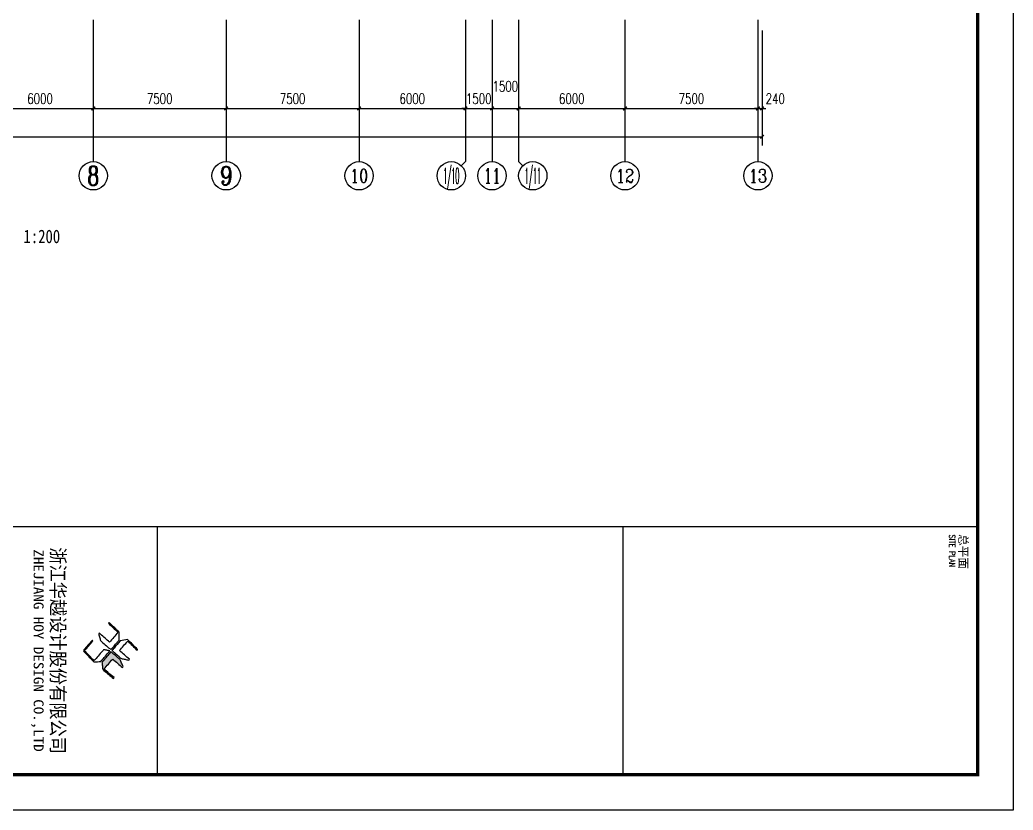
# Model space of a CAD drawing. Extents: x 14095202 to 14511487, y -1430609 to -90420.
# Drawn here: x 14450447 to 14506487, y -1027920 to -983320 of the extents above; entities that cross this region are included whole.
import ezdxf
from ezdxf.enums import TextEntityAlignment as Align

# ---------------------------------------------------------------- set-up
doc = ezdxf.new("R2010")
doc.units = 0
doc.header["$LTSCALE"] = 1000
doc.header["$MEASUREMENT"] = 0
for name, color, linetype in [('AXIS', 3, 'Continuous'), ('AXIS_TEXT', 7, 'Continuous'), ('PUB_TEXT', 7, 'Continuous'), ('PUB_TITLE', 4, 'Continuous'), ('TK', 4, 'Continuous')]:
    doc.layers.add(name, color=color, linetype=linetype)
doc.styles.add('_TCH_AXIS', font='COMPLEX', dxfattribs={"bigfont": 'GBCBIG'})
doc.styles.add('_TCH_DIM_T3', font='SIMPLEX', dxfattribs={"width": 0.705882, "bigfont": 'GBCBIG'})
doc.styles.add('COMPLEX', font='COMPLEX')
doc.styles.add('HT', font='simhei.ttf', dxfattribs={"width": 0.8})
doc.styles.add('ROMANS', font='romans', dxfattribs={"width": 0.65, "height": 231.275})
doc.styles.add('YAYA', font='', dxfattribs={"width": 0.8, "height": 1})
doc.styles.add('图签宋体', font='', dxfattribs={"height": 300})
doc.styles.add('图签黑体', font='simhei.ttf', dxfattribs={"height": 550})
doc.styles.get('YAYA').set_extended_font_data('SimSun')
doc.styles.get('图签宋体').set_extended_font_data('NSimSun')
doc.dimstyles.new('_TCH_ARCH&&200', dxfattribs={"dimtxt": 595, "dimasz": 200, "dimexe": 500, "dimexo": 600, "dimgap": 252.5, "dimtad": 1, "dimdec": 0, "dimzin": 0, "dimdsep": 46, "dimtxsty": '_TCH_DIM_T3', "dimblk": 'ARCHTICK', "dimcen": 0.09, "dimclrt": 7, "dimazin": 2, "dimtfac": 1, "dimtdec": 0, "dimtix": 1, "dimtmove": 2, "dimatfit": 3, "dimfxl": 0, "dimtolj": 1, "dimtzin": 0, "dimarcsym": 0})

# ---------------------------------------------------------------- blocks, each defined once
blk = doc.blocks.new('A$C053D6479')
at = {"layer": 'PUB_TITLE'}
h = blk.add_hatch(color=256, dxfattribs=at)
h.dxf.hatch_style = 1
edge = h.paths.add_edge_path()
edge.add_spline(control_points=[(1026, 827), (1105, 920), (1188, 1008), (1266, 1102)], knot_values=[13, 13, 13, 13, 14, 14, 14, 14], degree=3, periodic=0)
edge.add_spline(control_points=[(1266, 1102), (1258, 1111), (1249, 1119), (1239, 1116)], knot_values=[12, 12, 12, 12, 13, 13, 13, 13], degree=3, periodic=0)
edge.add_spline(control_points=[(1239, 1116), (1210, 1107), (1179, 1092), (1144, 1077)], knot_values=[11, 11, 11, 11, 12, 12, 12, 12], degree=3, periodic=0)
edge.add_spline(control_points=[(1144, 1077), (1109, 1063), (1069, 1053), (1047, 1038)], knot_values=[10, 10, 10, 10, 11, 11, 11, 11], degree=3, periodic=0)
edge.add_spline(control_points=[(1047, 1038), (1028, 1026), (1007, 992), (991, 972)], knot_values=[9, 9, 9, 9, 10, 10, 10, 10], degree=3, periodic=0)
edge.add_spline(control_points=[(991, 972), (942, 913), (899, 868), (849, 810)], knot_values=[8, 8, 8, 8, 9, 9, 9, 9], degree=3, periodic=0)
edge.add_spline(control_points=[(849, 810), (842, 801), (822, 776), (822, 775)], knot_values=[7, 7, 7, 7, 8, 8, 8, 8], degree=3, periodic=0)
edge.add_spline(control_points=[(822, 775), (823, 771), (848, 752), (859, 744)], knot_values=[6, 6, 6, 6, 7, 7, 7, 7], degree=3, periodic=0)
edge.add_spline(control_points=[(859, 744), (949, 670), (1035, 592), (1122, 521)], knot_values=[5, 5, 5, 5, 6, 6, 6, 6], degree=3, periodic=0)
edge.add_spline(control_points=[(1122, 521), (1153, 527), (1185, 530), (1217, 533)], knot_values=[4, 4, 4, 4, 5, 5, 5, 5], degree=3, periodic=0)
edge.add_spline(control_points=[(1217, 533), (1246, 535), (1293, 532), (1316, 542)], knot_values=[3, 3, 3, 3, 4, 4, 4, 4], degree=3, periodic=0)
edge.add_spline(control_points=[(1316, 542), (1327, 547), (1338, 565), (1349, 579)], knot_values=[2, 2, 2, 2, 3, 3, 3, 3], degree=3, periodic=0)
edge.add_spline(control_points=[(1349, 579), (1423, 670), (1507, 759), (1572, 848)], knot_values=[1, 1, 1, 1, 2, 2, 2, 2], degree=3, periodic=0)
edge.add_spline(control_points=[(1572, 848), (1564, 852), (1561, 861), (1551, 862)], knot_values=[0, 0, 0, 0, 1, 1, 1, 1], degree=3, periodic=0)
edge.add_spline(control_points=[(1551, 862), (1469, 769), (1393, 671), (1310, 579)], knot_values=[15, 15, 15, 15, 16, 16, 16, 16], degree=3, periodic=0)
edge.add_spline(control_points=[(1310, 579), (1216, 662), (1118, 742), (1026, 827)], knot_values=[14, 14, 14, 14, 15, 15, 15, 15], degree=3, periodic=0)
at = {"layer": 'TK'}
for points, knots in [([(1031, 1298), (1066, 1286), (1054, 1262), (1045, 1224), (1036, 1188), (1031, 1158), (1024, 1121), (1020, 1104), (1017, 1085), (1012, 1071), (1004, 1052), (976, 1026), (956, 1003), (906, 946), (866, 899), (814, 839), (806, 829), (789, 806), (787, 806), (777, 804), (728, 856), (719, 864), (651, 922), (580, 978), (514, 1036), (509, 1106), (488, 1176), (479, 1247), (570, 1343), (663, 1436), (758, 1526), (764, 1523), (768, 1518), (774, 1515), (693, 1422), (599, 1343), (520, 1249), (607, 1171), (698, 1096), (789, 1021), (874, 1109), (950, 1206), (1031, 1298)], [0, 0, 0, 0, 1, 1, 1, 2, 2, 2, 3, 3, 3, 4, 4, 4, 5, 5, 5, 6, 6, 6, 7, 7, 7, 8, 8, 8, 9, 9, 9, 10, 10, 10, 11, 11, 11, 12, 12, 12, 13, 13, 13, 14, 14, 14, 14]), ([(555, 949), (624, 891), (699, 833), (760, 773), (689, 691), (614, 604), (539, 517), (529, 505), (516, 487), (506, 482), (492, 475), (469, 472), (452, 467), (416, 456), (383, 448), (342, 438), (323, 433), (297, 422), (293, 440), (291, 452), (313, 470), (322, 480), (400, 566), (477, 652), (553, 736), (460, 815), (366, 894), (270, 970), (183, 883), (101, 791), (16, 703), (-18, 714), (9, 735), (28, 755), (103, 838), (192, 930), (266, 1005), (319, 1009), (387, 1005), (442, 1007), (456, 1008), (472, 1011), (485, 1007), (507, 1000), (534, 967), (555, 949)], [0, 0, 0, 0, 1, 1, 1, 2, 2, 2, 3, 3, 3, 4, 4, 4, 5, 5, 5, 6, 6, 6, 7, 7, 7, 8, 8, 8, 9, 9, 9, 10, 10, 10, 11, 11, 11, 12, 12, 12, 13, 13, 13, 14, 14, 14, 15, 15, 15, 15]), ([(1551, 862), (1561, 861), (1564, 852), (1572, 848), (1507, 759), (1423, 670), (1349, 579), (1338, 565), (1327, 547), (1316, 542), (1293, 532), (1246, 535), (1217, 533), (1185, 530), (1153, 527), (1122, 521), (1035, 592), (949, 670), (859, 744), (848, 752), (823, 771), (822, 775), (822, 776), (842, 801), (849, 810), (899, 868), (942, 913), (991, 972), (1007, 992), (1028, 1026), (1047, 1038), (1069, 1053), (1109, 1063), (1144, 1077), (1179, 1092), (1210, 1107), (1239, 1116), (1249, 1119), (1258, 1111), (1266, 1102), (1188, 1008), (1105, 920), (1026, 827), (1118, 742), (1216, 662), (1310, 579), (1393, 671), (1469, 769), (1551, 862)], [0, 0, 0, 0, 1, 1, 1, 2, 2, 2, 3, 3, 3, 4, 4, 4, 5, 5, 5, 6, 6, 6, 7, 7, 7, 8, 8, 8, 9, 9, 9, 10, 10, 10, 11, 11, 11, 12, 12, 12, 13, 13, 13, 14, 14, 14, 15, 15, 15, 16, 16, 16, 16]), ([(1097, 490), (1100, 425), (1106, 361), (1107, 294), (1018, 207), (925, 121), (830, 33), (818, 21), (800, 0), (787, 0), (768, -1), (725, 49), (712, 60), (662, 103), (616, 143), (568, 186), (545, 207), (518, 224), (499, 250), (501, 259), (511, 261), (516, 267), (609, 192), (696, 111), (785, 33), (883, 118), (977, 208), (1070, 298), (992, 373), (892, 456), (803, 534), (791, 544), (768, 561), (766, 569), (761, 588), (776, 634), (780, 655), (785, 690), (788, 721), (795, 746), (897, 661), (998, 576), (1097, 490)], [0, 0, 0, 0, 1, 1, 1, 2, 2, 2, 3, 3, 3, 4, 4, 4, 5, 5, 5, 6, 6, 6, 7, 7, 7, 8, 8, 8, 9, 9, 9, 10, 10, 10, 11, 11, 11, 12, 12, 12, 13, 13, 13, 14, 14, 14, 14])]:
    blk.add_open_spline(points, degree=3, knots=knots, dxfattribs=at)
blk = doc.blocks.new('GeYuanFrame_66427483', base_point=(20.09, 4.53))
at = {"layer": 'TK'}
blk.add_lwpolyline([(20.09, 4.53), (20.09, 598.53), (1071.09, 598.53), (1071.09, 4.53)], close=True, dxfattribs=at)
at = {"layer": 'TK', "const_width": 1}
blk.add_lwpolyline([(45.09, 588.53), (1061.09, 588.53), (1061.09, 14.53), (45.09, 14.53)], close=True, dxfattribs=at)
at = {"layer": 'TK'}
for points, const_width in [([(991.09, 588.53), (991.09, 14.53)], 0.4), ([(991.09, 488.5), (1061.09, 488.5)], 0.35), ([(991.09, 357.14), (1061.09, 357.14)], 0.35)]:
    blk.add_lwpolyline(points, dxfattribs=dict(at, const_width=const_width))
at = {"layer": 'PUB_TITLE', "xscale": 0.01000000000021828, "yscale": 0.01000000000021828, "zscale": 0.01}
blk.add_blockref('A$C053D6479', (1018.19, 336.27), dxfattribs=at)
at = {"layer": 'TK', "style": '图签宋体'}
blk.add_text('总平面', height=2.4, dxfattribs=at).set_placement((993.23, 583.28))
at = {"layer": 'TK', "style": 'ROMANS', "width": 0.76}
blk.add_text('SITE PLAN', height=1.697, dxfattribs=at).set_placement((993.35, 580.49))
at = {"layer": 'TK'}
for s, height, style, width, p in [('浙江华越设计股份有限公司', 3.96, 'HT', 0.9, (1026.07, 329.16)), ('ZHEJIANG HOY DESIGN CO.,LTD', 2.8, '图签黑体', 1.11, (1026.06, 323.29))]:
    blk.add_text(s, height=height, dxfattribs=dict(at, style=style, width=width)).set_placement(p, align=Align.MIDDLE)
blk = doc.blocks.new('_AXISO')
blk.add_circle((0, 0), 0.5)
at = {"layer": 'AXIS_TEXT', "style": 'COMPLEX', "width": 1.041667}
blk.add_attdef('A', text='', height=0.56, dxfattribs=at).set_placement((-0.25, -0.28), (0.25, -0.28), align=Align.FIT)
blk = doc.blocks.new('_ArchTick')
at = {"color": 0, "linetype": 'ByBlock', "const_width": 0.4}
blk.add_lwpolyline([(-0.5, -0.5), (0.5, 0.5)], dxfattribs=at)
blk = doc.blocks.new('*D718')
at = {"layer": 'AXIS', "color": 0, "lineweight": -2}
for p, q in [((14401847, -983920), (14401847, -990420)), ((14492327, -983920), (14492327, -990420)), ((14401847, -989920), (14492327, -989920))]:
    blk.add_line(p, q, dxfattribs=at)
at = {"layer": 'Defpoints', "color": 0}
for p in [(14401847, -983320), (14492327, -983320), (14492327, -989920)]:
    blk.add_point(p, dxfattribs=at)
at = {"layer": 'AXIS', "color": 0, "lineweight": -2, "xscale": 200, "yscale": 200, "zscale": 200, "rotation": 180}
blk.add_blockref('_ArchTick', (14401847, -989920), dxfattribs=at)
at = {"layer": 'AXIS', "color": 0, "lineweight": -2, "xscale": 200, "yscale": 200, "zscale": 200}
blk.add_blockref('_ArchTick', (14492327, -989920), dxfattribs=at)
at = {"layer": 'AXIS', "color": 7, "insert": (14447087, -989370), "char_height": 595, "attachment_point": 5, "style": '_TCH_DIM_T3'}
blk.add_mtext('\\A1;90480', dxfattribs=at)
blk = doc.blocks.new('*D730')
at = {"layer": 'AXIS', "color": 0, "lineweight": -2}
for p, q in [((14448587, -983920), (14448587, -988820)), ((14454587, -983920), (14454587, -988820)), ((14448587, -988320), (14454587, -988320))]:
    blk.add_line(p, q, dxfattribs=at)
at = {"layer": 'Defpoints', "color": 0}
for p in [(14448587, -983320), (14454587, -983320), (14454587, -988320)]:
    blk.add_point(p, dxfattribs=at)
at = {"layer": 'AXIS', "color": 0, "lineweight": -2, "xscale": 200, "yscale": 200, "zscale": 200, "rotation": 180}
blk.add_blockref('_ArchTick', (14448587, -988320), dxfattribs=at)
at = {"layer": 'AXIS', "color": 0, "lineweight": -2, "xscale": 200, "yscale": 200, "zscale": 200}
blk.add_blockref('_ArchTick', (14454587, -988320), dxfattribs=at)
at = {"layer": 'AXIS', "color": 7, "insert": (14451587, -987770), "char_height": 595, "attachment_point": 5, "style": '_TCH_DIM_T3'}
blk.add_mtext('\\A1;6000', dxfattribs=at)
blk = doc.blocks.new('*D731')
at = {"layer": 'AXIS', "color": 0, "lineweight": -2}
for p, q in [((14454587, -983920), (14454587, -988820)), ((14462087, -983920), (14462087, -988820)), ((14454587, -988320), (14462087, -988320))]:
    blk.add_line(p, q, dxfattribs=at)
at = {"layer": 'Defpoints', "color": 0}
for p in [(14454587, -983320), (14462087, -983320), (14462087, -988320)]:
    blk.add_point(p, dxfattribs=at)
at = {"layer": 'AXIS', "color": 0, "lineweight": -2, "xscale": 200, "yscale": 200, "zscale": 200, "rotation": 180}
blk.add_blockref('_ArchTick', (14454587, -988320), dxfattribs=at)
at = {"layer": 'AXIS', "color": 0, "lineweight": -2, "xscale": 200, "yscale": 200, "zscale": 200}
blk.add_blockref('_ArchTick', (14462087, -988320), dxfattribs=at)
at = {"layer": 'AXIS', "color": 7, "insert": (14458337, -987770), "char_height": 595, "attachment_point": 5, "style": '_TCH_DIM_T3'}
blk.add_mtext('\\A1;7500', dxfattribs=at)
blk = doc.blocks.new('*D732')
at = {"layer": 'AXIS', "color": 0, "lineweight": -2}
for p, q in [((14462087, -983920), (14462087, -988820)), ((14469587, -983920), (14469587, -988820)), ((14462087, -988320), (14469587, -988320))]:
    blk.add_line(p, q, dxfattribs=at)
at = {"layer": 'Defpoints', "color": 0}
for p in [(14462087, -983320), (14469587, -983320), (14469587, -988320)]:
    blk.add_point(p, dxfattribs=at)
at = {"layer": 'AXIS', "color": 0, "lineweight": -2, "xscale": 200, "yscale": 200, "zscale": 200, "rotation": 180}
blk.add_blockref('_ArchTick', (14462087, -988320), dxfattribs=at)
at = {"layer": 'AXIS', "color": 0, "lineweight": -2, "xscale": 200, "yscale": 200, "zscale": 200}
blk.add_blockref('_ArchTick', (14469587, -988320), dxfattribs=at)
at = {"layer": 'AXIS', "color": 7, "insert": (14465837, -987770), "char_height": 595, "attachment_point": 5, "style": '_TCH_DIM_T3'}
blk.add_mtext('\\A1;7500', dxfattribs=at)
blk = doc.blocks.new('*D733')
at = {"layer": 'AXIS', "color": 0, "lineweight": -2}
for p, q in [((14469587, -983920), (14469587, -988820)), ((14475587, -983920), (14475587, -988820)), ((14469587, -988320), (14475587, -988320))]:
    blk.add_line(p, q, dxfattribs=at)
at = {"layer": 'Defpoints', "color": 0}
for p in [(14469587, -983320), (14475587, -983320), (14475587, -988320)]:
    blk.add_point(p, dxfattribs=at)
at = {"layer": 'AXIS', "color": 0, "lineweight": -2, "xscale": 200, "yscale": 200, "zscale": 200, "rotation": 180}
blk.add_blockref('_ArchTick', (14469587, -988320), dxfattribs=at)
at = {"layer": 'AXIS', "color": 0, "lineweight": -2, "xscale": 200, "yscale": 200, "zscale": 200}
blk.add_blockref('_ArchTick', (14475587, -988320), dxfattribs=at)
at = {"layer": 'AXIS', "color": 7, "insert": (14472587, -987770), "char_height": 595, "attachment_point": 5, "style": '_TCH_DIM_T3'}
blk.add_mtext('\\A1;6000', dxfattribs=at)
blk = doc.blocks.new('*D734')
at = {"layer": 'AXIS', "color": 0, "lineweight": -2}
for p, q in [((14475587, -983920), (14475587, -988820)), ((14477087, -983920), (14477087, -988820)), ((14475587, -988320), (14475387, -988320)), ((14475587, -988320), (14477087, -988320)), ((14477087, -988320), (14477287, -988320))]:
    blk.add_line(p, q, dxfattribs=at)
at = {"layer": 'Defpoints', "color": 0}
for p in [(14475587, -983320), (14477087, -983320), (14477087, -988320)]:
    blk.add_point(p, dxfattribs=at)
at = {"layer": 'AXIS', "color": 0, "lineweight": -2, "xscale": 200, "yscale": 200, "zscale": 200}
blk.add_blockref('_ArchTick', (14475587, -988320), dxfattribs=at)
at = {"layer": 'AXIS', "color": 0, "lineweight": -2, "xscale": 200, "yscale": 200, "zscale": 200, "rotation": 180}
blk.add_blockref('_ArchTick', (14477087, -988320), dxfattribs=at)
at = {"layer": 'AXIS', "color": 7, "insert": (14476337, -987770), "char_height": 595, "attachment_point": 5, "style": '_TCH_DIM_T3'}
blk.add_mtext('\\A1;1500', dxfattribs=at)
blk = doc.blocks.new('*D735')
at = {"layer": 'AXIS', "color": 0, "lineweight": -2}
for p, q in [((14477087, -983920), (14477087, -988820)), ((14478587, -983920), (14478587, -988820)), ((14477087, -988320), (14478587, -988320))]:
    blk.add_line(p, q, dxfattribs=at)
at = {"layer": 'Defpoints', "color": 0}
for p in [(14477087, -983320), (14478587, -983320), (14478587, -988320)]:
    blk.add_point(p, dxfattribs=at)
at = {"layer": 'AXIS', "color": 0, "lineweight": -2, "xscale": 200, "yscale": 200, "zscale": 200, "rotation": 180}
blk.add_blockref('_ArchTick', (14477087, -988320), dxfattribs=at)
at = {"layer": 'AXIS', "color": 0, "lineweight": -2, "xscale": 200, "yscale": 200, "zscale": 200}
blk.add_blockref('_ArchTick', (14478587, -988320), dxfattribs=at)
at = {"layer": 'AXIS', "color": 7, "insert": (14477837, -987070), "char_height": 595, "attachment_point": 5, "style": '_TCH_DIM_T3'}
blk.add_mtext('\\A1;1500', dxfattribs=at)
blk = doc.blocks.new('*D736')
at = {"layer": 'AXIS', "color": 0, "lineweight": -2}
for p, q in [((14478587, -983920), (14478587, -988820)), ((14484587, -983920), (14484587, -988820)), ((14478587, -988320), (14484587, -988320))]:
    blk.add_line(p, q, dxfattribs=at)
at = {"layer": 'Defpoints', "color": 0}
for p in [(14478587, -983320), (14484587, -983320), (14484587, -988320)]:
    blk.add_point(p, dxfattribs=at)
at = {"layer": 'AXIS', "color": 0, "lineweight": -2, "xscale": 200, "yscale": 200, "zscale": 200, "rotation": 180}
blk.add_blockref('_ArchTick', (14478587, -988320), dxfattribs=at)
at = {"layer": 'AXIS', "color": 0, "lineweight": -2, "xscale": 200, "yscale": 200, "zscale": 200}
blk.add_blockref('_ArchTick', (14484587, -988320), dxfattribs=at)
at = {"layer": 'AXIS', "color": 7, "insert": (14481587, -987770), "char_height": 595, "attachment_point": 5, "style": '_TCH_DIM_T3'}
blk.add_mtext('\\A1;6000', dxfattribs=at)
blk = doc.blocks.new('*D737')
at = {"layer": 'AXIS', "color": 0, "lineweight": -2}
for p, q in [((14484587, -983920), (14484587, -988820)), ((14492087, -983920), (14492087, -988820)), ((14484587, -988320), (14492087, -988320))]:
    blk.add_line(p, q, dxfattribs=at)
at = {"layer": 'Defpoints', "color": 0}
for p in [(14484587, -983320), (14492087, -983320), (14492087, -988320)]:
    blk.add_point(p, dxfattribs=at)
at = {"layer": 'AXIS', "color": 0, "lineweight": -2, "xscale": 200, "yscale": 200, "zscale": 200, "rotation": 180}
blk.add_blockref('_ArchTick', (14484587, -988320), dxfattribs=at)
at = {"layer": 'AXIS', "color": 0, "lineweight": -2, "xscale": 200, "yscale": 200, "zscale": 200}
blk.add_blockref('_ArchTick', (14492087, -988320), dxfattribs=at)
at = {"layer": 'AXIS', "color": 7, "insert": (14488337, -987770), "char_height": 595, "attachment_point": 5, "style": '_TCH_DIM_T3'}
blk.add_mtext('\\A1;7500', dxfattribs=at)
blk = doc.blocks.new('*D738')
at = {"layer": 'AXIS', "color": 0, "lineweight": -2}
for p, q in [((14492087, -983920), (14492087, -988820)), ((14492327, -983920), (14492327, -988820)), ((14492087, -988320), (14491887, -988320)), ((14492087, -988320), (14492327, -988320)), ((14492327, -988320), (14492527, -988320))]:
    blk.add_line(p, q, dxfattribs=at)
at = {"layer": 'Defpoints', "color": 0}
for p in [(14492087, -983320), (14492327, -983320), (14492327, -988320)]:
    blk.add_point(p, dxfattribs=at)
at = {"layer": 'AXIS', "color": 0, "lineweight": -2, "xscale": 200, "yscale": 200, "zscale": 200}
blk.add_blockref('_ArchTick', (14492087, -988320), dxfattribs=at)
at = {"layer": 'AXIS', "color": 0, "lineweight": -2, "xscale": 200, "yscale": 200, "zscale": 200, "rotation": 180}
blk.add_blockref('_ArchTick', (14492327, -988320), dxfattribs=at)
at = {"layer": 'AXIS', "color": 7, "insert": (14493067, -987770), "char_height": 595, "attachment_point": 5, "style": '_TCH_DIM_T3'}
blk.add_mtext('\\A1;240', dxfattribs=at)

msp = doc.modelspace()

# ---------------------------------------------------------------- linework, layer by layer
at = {"layer": 'AXIS'}
for p, q in [((14454586.9, -983320.3), (14454586.9, -991320.3)), ((14462086.9, -983320.3), (14462086.9, -991320.3)), ((14469586.9, -983320.3), (14469586.9, -991320.3)), ((14475586.9, -983320.3), (14475586.9, -991320.3)), ((14477086.9, -983320.3), (14477086.9, -991320.3)), ((14478586.9, -983320.3), (14478586.9, -991320.3)), ((14484586.9, -983320.3), (14484586.9, -991320.3)), ((14492086.9, -983320.3), (14492086.9, -991320.3)), ((14475352.5, -991554.7), (14475586.9, -991320.3)), ((14478821.2, -991554.7), (14478586.9, -991320.3))]:
    msp.add_line(p, q, dxfattribs=at)

# ---------------------------------------------------------------- block references
at = {"xscale": 200, "yscale": 200, "zscale": 200, "rotation": 270}
msp.add_blockref('GeYuanFrame_66427483', (14387686.9, -817720.3), dxfattribs=at)
at = {"layer": 'AXIS'}
ref = msp.add_blockref('_AXISO', (14454586.9, -992120.3), dxfattribs=dict(at, xscale=1600, yscale=1600, zscale=1600))
ref.add_attrib('A', '8', dxfattribs={"layer": 'AXIS_TEXT', "ltscale": 0.5, "height": 1065, "style": '_TCH_AXIS'}).set_placement((14454231.8, -992652.9), (14454941.9, -992652.9), align=Align.FIT)
ref = msp.add_blockref('_AXISO', (14462086.9, -992120.3), dxfattribs=dict(at, xscale=1600, yscale=1600, zscale=1600))
ref.add_attrib('A', '9', dxfattribs={"layer": 'AXIS_TEXT', "ltscale": 0.5, "height": 1065, "style": '_TCH_AXIS'}).set_placement((14461731.8, -992652.9), (14462441.9, -992652.9), align=Align.FIT)
ref = msp.add_blockref('_AXISO', (14469586.9, -992120.3), dxfattribs=dict(at, xscale=1600, yscale=1600, zscale=1600))
ref.add_attrib('A', '10', dxfattribs={"layer": 'AXIS_TEXT', "ltscale": 0.5, "height": 750.73, "style": '_TCH_AXIS'}).set_placement((14469068.5, -992495.7), (14470105.2, -992495.7), align=Align.FIT)
ref = msp.add_blockref('_AXISO', (14474786.9, -992120.3), dxfattribs=dict(at, xscale=1600, yscale=1600, zscale=1600))
ref.add_attrib('A', '1/10', dxfattribs={"layer": 'AXIS_TEXT', "ltscale": 0.5, "height": 905.1, "style": '_TCH_AXIS', "width": 0.318182}).set_placement((14474334.3, -992572.9), (14475239.4, -992572.9), align=Align.FIT)
ref = msp.add_blockref('_AXISO', (14477086.9, -992120.3), dxfattribs=dict(at, xscale=1600, yscale=1600, zscale=1600))
ref.add_attrib('A', '11', dxfattribs={"layer": 'AXIS_TEXT', "ltscale": 0.5, "height": 842.89, "style": '_TCH_AXIS'}).set_placement((14476605.2, -992541.8), (14477568.5, -992541.8), align=Align.FIT)
ref = msp.add_blockref('_AXISO', (14479386.9, -992120.3), dxfattribs=dict(at, xscale=1600, yscale=1600, zscale=1600))
ref.add_attrib('A', '1/11', dxfattribs={"layer": 'AXIS_TEXT', "ltscale": 0.5, "height": 905.1, "style": '_TCH_AXIS', "width": 0.344262}).set_placement((14478934.3, -992572.9), (14479839.4, -992572.9), align=Align.FIT)
ref = msp.add_blockref('_AXISO', (14484586.9, -992120.3), dxfattribs=dict(at, xscale=1600, yscale=1600, zscale=1600))
ref.add_attrib('A', '12', dxfattribs={"layer": 'AXIS_TEXT', "ltscale": 0.5, "height": 750.73, "style": '_TCH_AXIS'}).set_placement((14484068.5, -992495.7), (14485105.2, -992495.7), align=Align.FIT)
ref = msp.add_blockref('_AXISO', (14492086.9, -992120.3), dxfattribs=dict(at, xscale=1600, yscale=1600, zscale=1600))
ref.add_attrib('A', '13', dxfattribs={"layer": 'AXIS_TEXT', "ltscale": 0.5, "height": 750.73, "style": '_TCH_AXIS'}).set_placement((14491568.5, -992495.7), (14492605.2, -992495.7), align=Align.FIT)

# ---------------------------------------------------------------- texts
at = {"layer": 'PUB_TEXT', "style": 'YAYA', "width": 0.8}
msp.add_text('1:200', height=759.49, dxfattribs=at).set_placement((14450653.9, -995920.3))

# ---------------------------------------------------------------- dimensions: what is measured, and where the dimension line sits
at = {"layer": 'AXIS'}
for p1, p2, distance, text, picture, middle in [((14401846.9, -983320.3), (14492326.9, -983320.3), -6600, '90480', '*D718', (14447086.9, -989370.3)), ((14448586.9, -983320.3), (14454586.9, -983320.3), -5000, '6000', '*D730', (14451586.9, -987770.3)), ((14454586.9, -983320.3), (14462086.9, -983320.3), -5000, '7500', '*D731', (14458336.9, -987770.3)), ((14462086.9, -983320.3), (14469586.9, -983320.3), -5000, '7500', '*D732', (14465836.9, -987770.3)), ((14469586.9, -983320.3), (14475586.9, -983320.3), -5000, '6000', '*D733', (14472586.9, -987770.3)), ((14475586.9, -983320.3), (14477086.9, -983320.3), -5000, '1500', '*D734', (14476336.9, -987770.3)), ((14478586.9, -983320.3), (14484586.9, -983320.3), -5000, '6000', '*D736', (14481586.9, -987770.3)), ((14484586.9, -983320.3), (14492086.9, -983320.3), -5000, '7500', '*D737', (14488336.9, -987770.3))]:
    dim = msp.add_aligned_dim(p1=p1, p2=p2, distance=distance, text=text, dimstyle='_TCH_ARCH&&200', dxfattribs=at)
    dim.commit()
    dim.dimension.update_dxf_attribs({"geometry": picture, "text_midpoint": middle})
for base, p1, p2, text, picture, middle in [((14478586.9, -988320.3), (14477086.9, -983320.3), (14478586.9, -983320.3), '1500', '*D735', (14477836.9, -987070.3)), ((14492326.9, -988320.3), (14492086.9, -983320.3), (14492326.9, -983320.3), '240', '*D738', (14493066.9, -987770.3))]:
    dim = msp.add_linear_dim(base=base, p1=p1, p2=p2, angle=0, text=text, dimstyle='_TCH_ARCH&&200', dxfattribs=at)
    dim.commit()
    dim.dimension.update_dxf_attribs({"geometry": picture, "text_midpoint": middle, "dimtype": 161})

doc.saveas('drawing.dxf')
